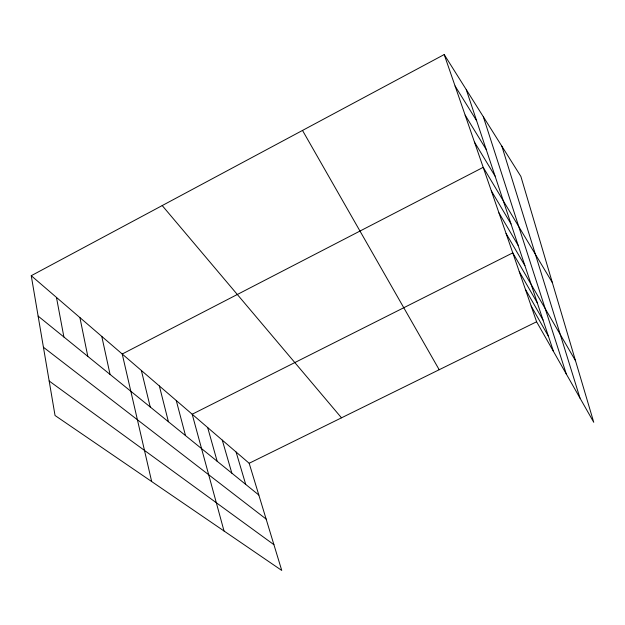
<?xml version="1.0" encoding="UTF-8"?>
<svg xmlns="http://www.w3.org/2000/svg" width="625" height="625" viewBox="0 0 625 625"><rect width="100%" height="100%" fill="white"/><g stroke="black" fill="none" stroke-linecap="round" stroke-linejoin="round"><path stroke-width="0.94" d="M31.25 275.703L249.172 463.273L281.75 570.445L55.047 415.508L31.25 275.703L444.203 54.555L520.883 176.438L593.75 422.289L536.602 321.773L444.203 54.555M249.172 463.273L536.602 321.773M49.172 381L273.922 544.688M43.43 347.242L266.133 519.07M38.133 316.109L258.828 495.039M162.211 205.57L341.492 417.82M455.078 85.992L476.625 120.734M465.141 115.109L486.203 149.484M474.492 142.148L495.078 176.125M552.344 282.578L483.203 167.336L122.227 354.008L151.664 481.539M491.336 190.852L511.008 223.945M498.938 212.852L518.188 245.477M506.078 233.484L524.898 265.641M575.508 360.734L512.781 252.867L192.188 414.227L224.023 530.992M519.273 271.656L537.297 302.844M525.391 289.336L543.023 320.039M531.156 306.016L548.414 336.227M302.508 130.438L439.188 369.727M466.258 89.609L553.508 351.5M483.312 116.711L566.312 374.031M501.852 146.188L579.984 398.078M236.094 452.016L245.711 484.406M222.281 440.125L231.844 473.164M207.672 427.547L217.148 461.25M176.258 400.516L185.5 435.594M159.352 385.961L168.422 421.742M141.375 370.492L150.234 407M101.781 336.414L110.07 374.438M79.914 317.586L87.812 356.398M56.461 297.406L63.898 337.008"/></g></svg>
